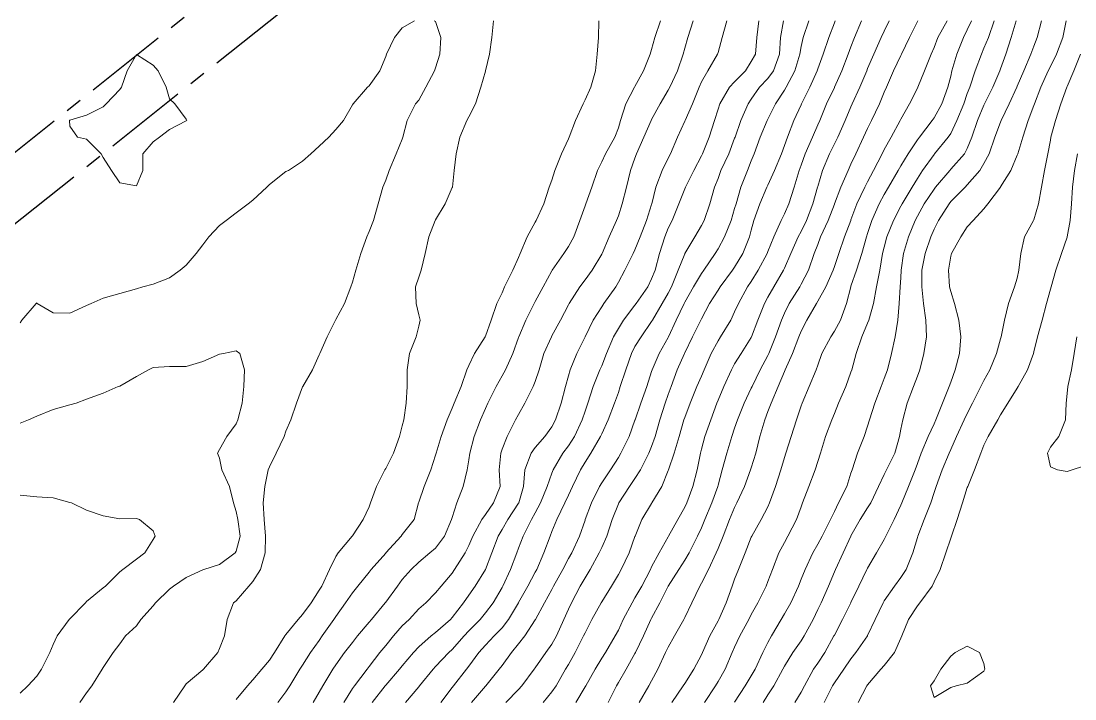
# Model space of a CAD drawing. Header units: centimetres. Extents: x 0 to 642158, y -847 to 649707.
# Drawn here: x 617200.78 to 617232.49, y 620518.86 to 620539.24 of the extents above; entities that cross this region are included whole.
import ezdxf

# ---------------------------------------------------------------- set-up
doc = ezdxf.new("R2010")
doc.units = ezdxf.units.CM
doc.header["$MEASUREMENT"] = 0
doc.linetypes.add('CENTERX2', pattern=[4, 2.5, -0.5, 0.5, -0.5])
doc.layers.add('SPW_parcellaire cadastral', color=7, linetype='CENTERX2', lineweight=25, true_color=0xff0542)
doc.layers.add('WAL_topographie 0.5', color=253, linetype='Continuous', lineweight=20)

msp = doc.modelspace()

# ---------------------------------------------------------------- linework, layer by layer
at = {"layer": 'SPW_parcellaire cadastral'}
for points in [[(617082.838, 620766.859), (617087.915, 620758.877), (617126.08, 620714.089), (617140.94, 620702.104), (617180.2, 620666.244), (617198.721, 620649.645), (617202.743, 620647.528), (617211.738, 620638.85), (617219.57, 620629.325), (617224.544, 620619.8), (617242.443, 620568.633), (617131.683, 620480.394), (616973.114, 620705.004), (617082.838, 620766.859)], [(617274.764, 620500.676), (617269.952, 620496.899), (617211.998, 620451.663), (617205.087, 620446.27), (617195.532, 620438.811), (617164.102, 620414.279), (617134.906, 620391.492), (617133.598, 620390.47), (617094.809, 620440.723), (617090.922, 620445.759), (617243.342, 620567.204), (617274.764, 620500.676)]]:
    msp.add_lwpolyline(points, dxfattribs=at)
at = {"layer": 'WAL_topographie 0.5'}
for points in [[(617200.75, 620530.171), (617200.806, 620530.25), (617201.23, 620530.75), (617201.25, 620530.773), (617201.269, 620530.75), (617201.75, 620530.47), (617202.25, 620530.455), (617202.75, 620530.684), (617202.887, 620530.75), (617203.25, 620530.913), (617203.75, 620531.046), (617204.25, 620531.193), (617204.442, 620531.25), (617204.75, 620531.333), (617205.25, 620531.525), (617205.565, 620531.75), (617205.75, 620531.902), (617206.047, 620532.25), (617206.25, 620532.512), (617206.428, 620532.75), (617206.75, 620533.096), (617206.951, 620533.25), (617207.25, 620533.475), (617207.616, 620533.75), (617207.75, 620533.861), (617208.176, 620534.25), (617208.25, 620534.328), (617208.75, 620534.714), (617208.824, 620534.75), (617209.25, 620535.034), (617209.503, 620535.25), (617209.75, 620535.483), (617210.037, 620535.75), (617210.25, 620535.983), (617210.478, 620536.25), (617210.75, 620536.724), (617210.771, 620536.75), (617211.205, 620537.25), (617211.25, 620537.297), (617211.578, 620537.75), (617211.75, 620538.175), (617211.777, 620538.25), (617212.014, 620538.75), (617212.25, 620539.037), (617212.622, 620539.25)], [(617213.204, 620539.25), (617213.25, 620539.233), (617213.409, 620538.75), (617213.383, 620538.25), (617213.25, 620537.841), (617213.215, 620537.75), (617212.962, 620537.25), (617212.75, 620536.863), (617212.648, 620536.75), (617212.396, 620536.25), (617212.27, 620535.75), (617212.25, 620535.693), (617212.063, 620535.25), (617211.857, 620534.75), (617211.75, 620534.463), (617211.668, 620534.25), (617211.524, 620533.75), (617211.38, 620533.25), (617211.25, 620532.91), (617211.185, 620532.75), (617211.006, 620532.25), (617210.851, 620531.75), (617210.75, 620531.39), (617210.706, 620531.25), (617210.51, 620530.75), (617210.25, 620530.27), (617210.24, 620530.25), (617209.991, 620529.75), (617209.772, 620529.25), (617209.75, 620529.204), (617209.549, 620528.75), (617209.255, 620528.25), (617209.25, 620528.239), (617209.063, 620527.75), (617208.898, 620527.25), (617208.75, 620526.905), (617208.697, 620526.75), (617208.459, 620526.25), (617208.25, 620525.841), (617208.214, 620525.75), (617208.109, 620525.25), (617208.067, 620524.75), (617208.091, 620524.25), (617208.139, 620523.75), (617208.123, 620523.25), (617207.982, 620522.75), (617207.75, 620522.391), (617207.635, 620522.25), (617207.25, 620521.805), (617207.171, 620521.75), (617206.978, 620521.25), (617206.901, 620520.75), (617206.75, 620520.369), (617206.701, 620520.25), (617206.272, 620519.75), (617206.25, 620519.73), (617205.75, 620519.312), (617205.707, 620519.25), (617205.366, 620518.75)], [(617214.994, 620539.25), (617214.94, 620538.75), (617214.877, 620538.25), (617214.755, 620537.75), (617214.75, 620537.732), (617214.609, 620537.25), (617214.449, 620536.75), (617214.25, 620536.359), (617214.191, 620536.25), (617213.986, 620535.75), (617213.868, 620535.25), (617213.811, 620534.75), (617213.756, 620534.25), (617213.75, 620534.234), (617213.541, 620533.75), (617213.25, 620533.262), (617213.243, 620533.25), (617213.048, 620532.75), (617212.937, 620532.25), (617212.813, 620531.75), (617212.75, 620531.543), (617212.649, 620531.25), (617212.668, 620530.75), (617212.75, 620530.411), (617212.786, 620530.25), (617212.75, 620530.07), (617212.672, 620529.75), (617212.469, 620529.25), (617212.4, 620528.75), (617212.396, 620528.25), (617212.37, 620527.75), (617212.292, 620527.25), (617212.25, 620527.069), (617212.168, 620526.75), (617211.986, 620526.25), (617211.75, 620525.792), (617211.726, 620525.75), (617211.472, 620525.25), (617211.295, 620524.75), (617211.25, 620524.637), (617211.07, 620524.25), (617210.75, 620523.76), (617210.743, 620523.75), (617210.322, 620523.25), (617210.25, 620523.138), (617210.059, 620522.75), (617209.824, 620522.25), (617209.75, 620522.13), (617209.505, 620521.75), (617209.25, 620521.397), (617209.12, 620521.25), (617208.75, 620520.797), (617208.713, 620520.75), (617208.405, 620520.25), (617208.25, 620520.019), (617208.025, 620519.75), (617207.75, 620519.436), (617207.591, 620519.25), (617207.25, 620518.839)], [(617218.167, 620539.25), (617218.158, 620538.75), (617218.114, 620538.25), (617218.066, 620537.75), (617217.926, 620537.25), (617217.75, 620536.875), (617217.692, 620536.75), (617217.461, 620536.25), (617217.272, 620535.75), (617217.25, 620535.697), (617217.042, 620535.25), (617216.835, 620534.75), (617216.75, 620534.454), (617216.672, 620534.25), (617216.507, 620533.75), (617216.282, 620533.25), (617216.25, 620533.195), (617216.009, 620532.75), (617215.8, 620532.25), (617215.75, 620532.129), (617215.571, 620531.75), (617215.328, 620531.25), (617215.25, 620531.074), (617215.099, 620530.75), (617214.925, 620530.25), (617214.75, 620529.766), (617214.742, 620529.75), (617214.426, 620529.25), (617214.25, 620528.882), (617214.192, 620528.75), (617214.017, 620528.25), (617213.814, 620527.75), (617213.75, 620527.6), (617213.599, 620527.25), (617213.419, 620526.75), (617213.267, 620526.25), (617213.25, 620526.185), (617213.108, 620525.75), (617212.906, 620525.25), (617212.75, 620524.771), (617212.742, 620524.75), (617212.608, 620524.25), (617212.25, 620523.803), (617212.214, 620523.75), (617211.758, 620523.25), (617211.75, 620523.241), (617211.314, 620522.75), (617211.25, 620522.669), (617210.917, 620522.25), (617210.75, 620522.046), (617210.542, 620521.75), (617210.25, 620521.337), (617210.192, 620521.25), (617209.844, 620520.75), (617209.75, 620520.619), (617209.489, 620520.25), (617209.25, 620519.877), (617209.169, 620519.75), (617208.868, 620519.25), (617208.75, 620519.069), (617208.509, 620518.75)], [(617220.016, 620539.25), (617219.846, 620538.75), (617219.75, 620538.385), (617219.707, 620538.25), (617219.504, 620537.75), (617219.25, 620537.28), (617219.235, 620537.25), (617218.974, 620536.75), (617218.814, 620536.25), (617218.75, 620536.028), (617218.648, 620535.75), (617218.361, 620535.25), (617218.25, 620535.007), (617218.121, 620534.75), (617217.95, 620534.25), (617217.773, 620533.75), (617217.75, 620533.687), (617217.594, 620533.25), (617217.411, 620532.75), (617217.25, 620532.466), (617217.106, 620532.25), (617216.763, 620531.75), (617216.75, 620531.728), (617216.492, 620531.25), (617216.25, 620530.81), (617216.217, 620530.75), (617215.964, 620530.25), (617215.757, 620529.75), (617215.75, 620529.729), (617215.576, 620529.25), (617215.351, 620528.75), (617215.25, 620528.57), (617215.079, 620528.25), (617214.824, 620527.75), (617214.75, 620527.59), (617214.6, 620527.25), (617214.408, 620526.75), (617214.279, 620526.25), (617214.25, 620526.052), (617214.202, 620525.75), (617214.08, 620525.25), (617213.892, 620524.75), (617213.75, 620524.314), (617213.732, 620524.25), (617213.522, 620523.75), (617213.25, 620523.394), (617213.08, 620523.25), (617212.75, 620522.967), (617212.52, 620522.75), (617212.25, 620522.449), (617212.101, 620522.25), (617211.75, 620521.769), (617211.735, 620521.75), (617211.322, 620521.25), (617211.25, 620521.164), (617210.904, 620520.75), (617210.75, 620520.558), (617210.515, 620520.25), (617210.25, 620519.882), (617210.161, 620519.75), (617209.855, 620519.25), (617209.75, 620519.061), (617209.567, 620518.75)], [(617221, 620539.25), (617220.839, 620538.75), (617220.75, 620538.425), (617220.704, 620538.25), (617220.53, 620537.75), (617220.296, 620537.25), (617220.25, 620537.166), (617220.006, 620536.75), (617219.75, 620536.28), (617219.735, 620536.25), (617219.513, 620535.75), (617219.294, 620535.25), (617219.25, 620535.123), (617219.119, 620534.75), (617218.997, 620534.25), (617218.869, 620533.75), (617218.75, 620533.384), (617218.699, 620533.25), (617218.476, 620532.75), (617218.259, 620532.25), (617218.25, 620532.233), (617217.958, 620531.75), (617217.75, 620531.46), (617217.589, 620531.25), (617217.273, 620530.75), (617217.25, 620530.706), (617217.006, 620530.25), (617216.75, 620529.774), (617216.737, 620529.75), (617216.512, 620529.25), (617216.367, 620528.75), (617216.25, 620528.408), (617216.188, 620528.25), (617215.938, 620527.75), (617215.75, 620527.415), (617215.658, 620527.25), (617215.406, 620526.75), (617215.25, 620526.365), (617215.21, 620526.25), (617215.165, 620525.75), (617215.197, 620525.25), (617214.99, 620524.75), (617214.75, 620524.406), (617214.641, 620524.25), (617214.374, 620523.75), (617214.25, 620523.467), (617214.141, 620523.25), (617213.824, 620522.75), (617213.75, 620522.643), (617213.417, 620522.25), (617213.25, 620522.043), (617212.955, 620521.75), (617212.75, 620521.568), (617212.454, 620521.25), (617212.25, 620521.053), (617211.99, 620520.75), (617211.75, 620520.464), (617211.573, 620520.25), (617211.25, 620519.829), (617211.19, 620519.75), (617210.807, 620519.25), (617210.75, 620519.168), (617210.488, 620518.75)], [(617222.016, 620539.25), (617221.871, 620538.75), (617221.75, 620538.296), (617221.737, 620538.25), (617221.441, 620537.75), (617221.25, 620537.415), (617221.183, 620537.25), (617220.983, 620536.75), (617220.758, 620536.25), (617220.75, 620536.229), (617220.53, 620535.75), (617220.318, 620535.25), (617220.25, 620535.117), (617220.07, 620534.75), (617219.882, 620534.25), (617219.759, 620533.75), (617219.75, 620533.723), (617219.6, 620533.25), (617219.409, 620532.75), (617219.25, 620532.359), (617219.194, 620532.25), (617218.95, 620531.75), (617218.75, 620531.387), (617218.671, 620531.25), (617218.317, 620530.75), (617218.25, 620530.651), (617217.996, 620530.25), (617217.753, 620529.75), (617217.75, 620529.742), (617217.503, 620529.25), (617217.296, 620528.75), (617217.25, 620528.571), (617217.165, 620528.25), (617217.026, 620527.75), (617216.864, 620527.25), (617216.75, 620527.043), (617216.537, 620526.75), (617216.25, 620526.422), (617216.127, 620526.25), (617215.934, 620525.75), (617215.892, 620525.25), (617215.754, 620524.75), (617215.75, 620524.743), (617215.423, 620524.25), (617215.25, 620523.952), (617215.132, 620523.75), (617214.944, 620523.25), (617214.751, 620522.75), (617214.75, 620522.748), (617214.44, 620522.25), (617214.25, 620521.978), (617214.091, 620521.75), (617213.75, 620521.308), (617213.696, 620521.25), (617213.25, 620520.856), (617213.116, 620520.75), (617212.75, 620520.424), (617212.587, 620520.25), (617212.25, 620519.848), (617212.168, 620519.75), (617211.75, 620519.273), (617211.732, 620519.25), (617211.341, 620518.75)], [(617222.98, 620539.25), (617222.914, 620538.75), (617222.872, 620538.25), (617222.75, 620538.024), (617222.574, 620537.75), (617222.25, 620537.413), (617222.095, 620537.25), (617221.803, 620536.75), (617221.75, 620536.59), (617221.642, 620536.25), (617221.482, 620535.75), (617221.279, 620535.25), (617221.25, 620535.192), (617221.023, 620534.75), (617220.772, 620534.25), (617220.75, 620534.196), (617220.571, 620533.75), (617220.368, 620533.25), (617220.25, 620533.011), (617220.146, 620532.75), (617219.987, 620532.25), (617219.854, 620531.75), (617219.75, 620531.486), (617219.633, 620531.25), (617219.286, 620530.75), (617219.25, 620530.701), (617218.908, 620530.25), (617218.75, 620529.998), (617218.608, 620529.75), (617218.397, 620529.25), (617218.25, 620528.875), (617218.193, 620528.75), (617217.994, 620528.25), (617217.837, 620527.75), (617217.75, 620527.507), (617217.664, 620527.25), (617217.434, 620526.75), (617217.25, 620526.466), (617217.085, 620526.25), (617216.79, 620525.75), (617216.75, 620525.645), (617216.608, 620525.25), (617216.408, 620524.75), (617216.25, 620524.455), (617216.137, 620524.25), (617215.884, 620523.75), (617215.75, 620523.394), (617215.698, 620523.25), (617215.506, 620522.75), (617215.273, 620522.25), (617215.25, 620522.206), (617214.982, 620521.75), (617214.75, 620521.445), (617214.588, 620521.25), (617214.25, 620520.905), (617214.109, 620520.75), (617213.75, 620520.344), (617213.646, 620520.25), (617213.25, 620519.833), (617213.175, 620519.75), (617212.771, 620519.25), (617212.75, 620519.223), (617212.348, 620518.75)], [(617223.72, 620539.25), (617223.629, 620538.75), (617223.595, 620538.25), (617223.419, 620537.75), (617223.25, 620537.516), (617223.002, 620537.25), (617222.75, 620536.893), (617222.652, 620536.75), (617222.434, 620536.25), (617222.261, 620535.75), (617222.25, 620535.719), (617222.073, 620535.25), (617221.838, 620534.75), (617221.75, 620534.512), (617221.647, 620534.25), (617221.504, 620533.75), (617221.329, 620533.25), (617221.25, 620533.095), (617221.053, 620532.75), (617220.753, 620532.25), (617220.75, 620532.244), (617220.552, 620531.75), (617220.349, 620531.25), (617220.25, 620531.062), (617220.068, 620530.75), (617219.774, 620530.25), (617219.75, 620530.207), (617219.435, 620529.75), (617219.25, 620529.452), (617219.147, 620529.25), (617218.972, 620528.75), (617218.81, 620528.25), (617218.75, 620528.076), (617218.635, 620527.75), (617218.446, 620527.25), (617218.25, 620526.83), (617218.214, 620526.75), (617217.926, 620526.25), (617217.75, 620525.978), (617217.612, 620525.75), (617217.37, 620525.25), (617217.25, 620524.986), (617217.145, 620524.75), (617216.902, 620524.25), (617216.75, 620523.888), (617216.695, 620523.75), (617216.511, 620523.25), (617216.293, 620522.75), (617216.25, 620522.67), (617216.026, 620522.25), (617215.75, 620521.755), (617215.747, 620521.75), (617215.447, 620521.25), (617215.25, 620520.994), (617215.016, 620520.75), (617214.75, 620520.471), (617214.556, 620520.25), (617214.25, 620519.84), (617214.179, 620519.75), (617213.789, 620519.25), (617213.75, 620519.199), (617213.41, 620518.75)], [(617224.479, 620539.25), (617224.313, 620538.75), (617224.25, 620538.473), (617224.209, 620538.25), (617224.064, 620537.75), (617223.797, 620537.25), (617223.75, 620537.167), (617223.477, 620536.75), (617223.25, 620536.293), (617223.229, 620536.25), (617223.021, 620535.75), (617222.839, 620535.25), (617222.75, 620535.037), (617222.636, 620534.75), (617222.437, 620534.25), (617222.291, 620533.75), (617222.25, 620533.604), (617222.142, 620533.25), (617221.94, 620532.75), (617221.75, 620532.396), (617221.662, 620532.25), (617221.319, 620531.75), (617221.25, 620531.655), (617221.012, 620531.25), (617220.75, 620530.794), (617220.727, 620530.75), (617220.486, 620530.25), (617220.262, 620529.75), (617220.25, 620529.725), (617219.983, 620529.25), (617219.765, 620528.75), (617219.75, 620528.702), (617219.607, 620528.25), (617219.426, 620527.75), (617219.253, 620527.25), (617219.25, 620527.241), (617219.073, 620526.75), (617218.83, 620526.25), (617218.75, 620526.12), (617218.512, 620525.75), (617218.25, 620525.355), (617218.185, 620525.25), (617217.939, 620524.75), (617217.755, 620524.25), (617217.75, 620524.235), (617217.578, 620523.75), (617217.349, 620523.25), (617217.25, 620523.076), (617217.076, 620522.75), (617216.802, 620522.25), (617216.75, 620522.151), (617216.53, 620521.75), (617216.258, 620521.25), (617216.25, 620521.237), (617215.933, 620520.75), (617215.75, 620520.514), (617215.535, 620520.25), (617215.25, 620519.861), (617215.166, 620519.75), (617214.76, 620519.25), (617214.75, 620519.24), (617214.336, 620518.75)], [(617225.272, 620539.25), (617225.25, 620539.193), (617225.081, 620538.75), (617224.916, 620538.25), (617224.75, 620537.804), (617224.732, 620537.75), (617224.507, 620537.25), (617224.259, 620536.75), (617224.25, 620536.728), (617224.032, 620536.25), (617223.836, 620535.75), (617223.75, 620535.5), (617223.658, 620535.25), (617223.447, 620534.75), (617223.25, 620534.311), (617223.222, 620534.25), (617223.007, 620533.75), (617222.831, 620533.25), (617222.75, 620532.952), (617222.696, 620532.75), (617222.499, 620532.25), (617222.25, 620531.84), (617222.189, 620531.75), (617221.811, 620531.25), (617221.75, 620531.154), (617221.496, 620530.75), (617221.25, 620530.292), (617221.229, 620530.25), (617220.981, 620529.75), (617220.75, 620529.27), (617220.741, 620529.25), (617220.525, 620528.75), (617220.335, 620528.25), (617220.25, 620528.013), (617220.159, 620527.75), (617219.997, 620527.25), (617219.856, 620526.75), (617219.75, 620526.448), (617219.671, 620526.25), (617219.413, 620525.75), (617219.25, 620525.486), (617219.089, 620525.25), (617218.76, 620524.75), (617218.75, 620524.726), (617218.567, 620524.25), (617218.406, 620523.75), (617218.25, 620523.414), (617218.175, 620523.25), (617217.898, 620522.75), (617217.75, 620522.504), (617217.604, 620522.25), (617217.337, 620521.75), (617217.25, 620521.556), (617217.115, 620521.25), (617216.888, 620520.75), (617216.75, 620520.508), (617216.573, 620520.25), (617216.25, 620519.796), (617216.216, 620519.75), (617215.846, 620519.25), (617215.75, 620519.145), (617215.366, 620518.75)], [(617226.071, 620539.25), (617225.859, 620538.75), (617225.75, 620538.467), (617225.668, 620538.25), (617225.478, 620537.75), (617225.251, 620537.25), (617225.25, 620537.248), (617225.012, 620536.75), (617224.808, 620536.25), (617224.75, 620536.119), (617224.588, 620535.75), (617224.372, 620535.25), (617224.25, 620534.909), (617224.191, 620534.75), (617224.041, 620534.25), (617223.883, 620533.75), (617223.75, 620533.45), (617223.647, 620533.25), (617223.427, 620532.75), (617223.25, 620532.31), (617223.228, 620532.25), (617222.96, 620531.75), (617222.75, 620531.413), (617222.64, 620531.25), (617222.363, 620530.75), (617222.25, 620530.494), (617222.13, 620530.25), (617221.828, 620529.75), (617221.75, 620529.625), (617221.545, 620529.25), (617221.331, 620528.75), (617221.25, 620528.564), (617221.113, 620528.25), (617220.908, 620527.75), (617220.75, 620527.325), (617220.725, 620527.25), (617220.576, 620526.75), (617220.432, 620526.25), (617220.26, 620525.75), (617220.25, 620525.724), (617220.054, 620525.25), (617219.759, 620524.75), (617219.75, 620524.737), (617219.452, 620524.25), (617219.252, 620523.75), (617219.25, 620523.743), (617219.078, 620523.25), (617218.832, 620522.75), (617218.75, 620522.602), (617218.547, 620522.25), (617218.25, 620521.774), (617218.235, 620521.75), (617217.954, 620521.25), (617217.75, 620520.85), (617217.706, 620520.75), (617217.451, 620520.25), (617217.25, 620519.896), (617217.163, 620519.75), (617216.877, 620519.25), (617216.75, 620519.066), (617216.49, 620518.75)], [(617226.896, 620539.25), (617226.75, 620538.942), (617226.661, 620538.75), (617226.433, 620538.25), (617226.25, 620537.818), (617226.224, 620537.75), (617226.014, 620537.25), (617225.789, 620536.75), (617225.75, 620536.661), (617225.574, 620536.25), (617225.35, 620535.75), (617225.25, 620535.551), (617225.1, 620535.25), (617224.895, 620534.75), (617224.75, 620534.269), (617224.745, 620534.25), (617224.6, 620533.75), (617224.408, 620533.25), (617224.25, 620532.913), (617224.165, 620532.75), (617223.945, 620532.25), (617223.75, 620531.813), (617223.719, 620531.75), (617223.425, 620531.25), (617223.25, 620530.94), (617223.147, 620530.75), (617222.95, 620530.25), (617222.76, 620529.75), (617222.75, 620529.729), (617222.441, 620529.25), (617222.25, 620528.932), (617222.155, 620528.75), (617221.924, 620528.25), (617221.75, 620527.843), (617221.712, 620527.75), (617221.529, 620527.25), (617221.353, 620526.75), (617221.25, 620526.369), (617221.218, 620526.25), (617221.117, 620525.75), (617220.995, 620525.25), (617220.807, 620524.75), (617220.75, 620524.626), (617220.54, 620524.25), (617220.258, 620523.75), (617220.25, 620523.736), (617219.974, 620523.25), (617219.75, 620522.825), (617219.714, 620522.75), (617219.452, 620522.25), (617219.25, 620521.894), (617219.163, 620521.75), (617218.899, 620521.25), (617218.75, 620520.924), (617218.657, 620520.75), (617218.36, 620520.25), (617218.25, 620520.079), (617218.048, 620519.75), (617217.768, 620519.25), (617217.75, 620519.218), (617217.467, 620518.75)], [(617227.761, 620539.25), (617227.75, 620539.229), (617227.515, 620538.75), (617227.273, 620538.25), (617227.25, 620538.203), (617227.031, 620537.75), (617226.816, 620537.25), (617226.75, 620537.101), (617226.606, 620536.75), (617226.369, 620536.25), (617226.25, 620536.016), (617226.123, 620535.75), (617225.891, 620535.25), (617225.75, 620534.942), (617225.663, 620534.75), (617225.447, 620534.25), (617225.257, 620533.75), (617225.25, 620533.733), (617225.06, 620533.25), (617224.837, 620532.75), (617224.75, 620532.525), (617224.645, 620532.25), (617224.473, 620531.75), (617224.25, 620531.33), (617224.206, 620531.25), (617223.891, 620530.75), (617223.75, 620530.463), (617223.655, 620530.25), (617223.476, 620529.75), (617223.282, 620529.25), (617223.25, 620529.181), (617223.018, 620528.75), (617222.773, 620528.25), (617222.75, 620528.199), (617222.538, 620527.75), (617222.335, 620527.25), (617222.25, 620527), (617222.164, 620526.75), (617222.01, 620526.25), (617221.878, 620525.75), (617221.75, 620525.29), (617221.74, 620525.25), (617221.559, 620524.75), (617221.35, 620524.25), (617221.25, 620524.007), (617221.134, 620523.75), (617220.884, 620523.25), (617220.75, 620523.03), (617220.566, 620522.75), (617220.253, 620522.25), (617220.25, 620522.244), (617219.996, 620521.75), (617219.75, 620521.29), (617219.729, 620521.25), (617219.505, 620520.75), (617219.262, 620520.25), (617219.25, 620520.227), (617218.983, 620519.75), (617218.75, 620519.347), (617218.694, 620519.25), (617218.442, 620518.75)], [(617228.645, 620539.25), (617228.366, 620538.75), (617228.25, 620538.451), (617228.162, 620538.25), (617227.963, 620537.75), (617227.761, 620537.25), (617227.75, 620537.228), (617227.512, 620536.75), (617227.25, 620536.288), (617227.23, 620536.25), (617226.954, 620535.75), (617226.75, 620535.377), (617226.686, 620535.25), (617226.432, 620534.75), (617226.25, 620534.41), (617226.166, 620534.25), (617225.927, 620533.75), (617225.75, 620533.27), (617225.742, 620533.25), (617225.555, 620532.75), (617225.38, 620532.25), (617225.25, 620531.864), (617225.212, 620531.75), (617224.993, 620531.25), (617224.75, 620530.815), (617224.709, 620530.75), (617224.426, 620530.25), (617224.25, 620529.916), (617224.182, 620529.75), (617223.99, 620529.25), (617223.771, 620528.75), (617223.75, 620528.705), (617223.554, 620528.25), (617223.35, 620527.75), (617223.25, 620527.497), (617223.155, 620527.25), (617223.009, 620526.75), (617222.885, 620526.25), (617222.75, 620525.811), (617222.731, 620525.75), (617222.548, 620525.25), (617222.318, 620524.75), (617222.25, 620524.614), (617222.097, 620524.25), (617221.902, 620523.75), (617221.75, 620523.381), (617221.696, 620523.25), (617221.458, 620522.75), (617221.25, 620522.338), (617221.199, 620522.25), (617220.958, 620521.75), (617220.75, 620521.311), (617220.722, 620521.25), (617220.441, 620520.75), (617220.25, 620520.412), (617220.172, 620520.25), (617219.937, 620519.75), (617219.75, 620519.399), (617219.672, 620519.25), (617219.381, 620518.75)], [(617229.375, 620539.25), (617229.25, 620538.98), (617229.135, 620538.75), (617228.93, 620538.25), (617228.786, 620537.75), (617228.75, 620537.588), (617228.662, 620537.25), (617228.481, 620536.75), (617228.25, 620536.335), (617228.191, 620536.25), (617227.807, 620535.75), (617227.75, 620535.674), (617227.471, 620535.25), (617227.25, 620534.891), (617227.167, 620534.75), (617226.875, 620534.25), (617226.75, 620534.03), (617226.598, 620533.75), (617226.379, 620533.25), (617226.25, 620532.859), (617226.214, 620532.75), (617226.074, 620532.25), (617225.916, 620531.75), (617225.75, 620531.27), (617225.743, 620531.25), (617225.615, 620530.75), (617225.434, 620530.25), (617225.25, 620529.915), (617225.142, 620529.75), (617224.877, 620529.25), (617224.75, 620528.896), (617224.699, 620528.75), (617224.49, 620528.25), (617224.277, 620527.75), (617224.25, 620527.672), (617224.109, 620527.25), (617223.946, 620526.75), (617223.792, 620526.25), (617223.75, 620526.119), (617223.644, 620525.75), (617223.479, 620525.25), (617223.301, 620524.75), (617223.25, 620524.639), (617223.045, 620524.25), (617222.762, 620523.75), (617222.75, 620523.724), (617222.563, 620523.25), (617222.366, 620522.75), (617222.25, 620522.454), (617222.174, 620522.25), (617221.999, 620521.75), (617221.774, 620521.25), (617221.75, 620521.207), (617221.499, 620520.75), (617221.279, 620520.25), (617221.25, 620520.181), (617221.026, 620519.75), (617220.75, 620519.321), (617220.705, 620519.25), (617220.356, 620518.75)], [(617230.053, 620539.25), (617229.883, 620538.75), (617229.75, 620538.423), (617229.672, 620538.25), (617229.486, 620537.75), (617229.322, 620537.25), (617229.25, 620537.068), (617229.141, 620536.75), (617228.938, 620536.25), (617228.75, 620535.863), (617228.673, 620535.75), (617228.265, 620535.25), (617228.25, 620535.233), (617227.906, 620534.75), (617227.75, 620534.513), (617227.586, 620534.25), (617227.287, 620533.75), (617227.25, 620533.677), (617227.032, 620533.25), (617226.828, 620532.75), (617226.75, 620532.447), (617226.701, 620532.25), (617226.617, 620531.75), (617226.518, 620531.25), (617226.429, 620530.75), (617226.289, 620530.25), (617226.25, 620530.156), (617226.075, 620529.75), (617225.905, 620529.25), (617225.774, 620528.75), (617225.75, 620528.681), (617225.593, 620528.25), (617225.379, 620527.75), (617225.25, 620527.439), (617225.172, 620527.25), (617224.986, 620526.75), (617224.83, 620526.25), (617224.75, 620525.994), (617224.671, 620525.75), (617224.48, 620525.25), (617224.294, 620524.75), (617224.25, 620524.638), (617224.109, 620524.25), (617223.851, 620523.75), (617223.75, 620523.56), (617223.582, 620523.25), (617223.386, 620522.75), (617223.25, 620522.388), (617223.195, 620522.25), (617222.944, 620521.75), (617222.75, 620521.396), (617222.678, 620521.25), (617222.402, 620520.75), (617222.25, 620520.415), (617222.179, 620520.25), (617221.969, 620519.75), (617221.75, 620519.377), (617221.676, 620519.25), (617221.343, 620518.75)], [(617230.718, 620539.25), (617230.571, 620538.75), (617230.408, 620538.25), (617230.25, 620537.803), (617230.23, 620537.75), (617230.02, 620537.25), (617229.769, 620536.75), (617229.75, 620536.713), (617229.553, 620536.25), (617229.387, 620535.75), (617229.25, 620535.413), (617229.162, 620535.25), (617228.75, 620534.785), (617228.719, 620534.75), (617228.295, 620534.25), (617228.25, 620534.192), (617227.956, 620533.75), (617227.75, 620533.378), (617227.683, 620533.25), (617227.477, 620532.75), (617227.328, 620532.25), (617227.263, 620531.75), (617227.25, 620531.526), (617227.232, 620531.25), (617227.199, 620530.75), (617227.158, 620530.25), (617227.078, 620529.75), (617226.972, 620529.25), (617226.844, 620528.75), (617226.75, 620528.495), (617226.661, 620528.25), (617226.464, 620527.75), (617226.302, 620527.25), (617226.25, 620527.061), (617226.149, 620526.75), (617225.946, 620526.25), (617225.782, 620525.75), (617225.75, 620525.649), (617225.621, 620525.25), (617225.376, 620524.75), (617225.25, 620524.49), (617225.138, 620524.25), (617224.881, 620523.75), (617224.75, 620523.51), (617224.601, 620523.25), (617224.372, 620522.75), (617224.25, 620522.457), (617224.166, 620522.25), (617223.939, 620521.75), (617223.75, 620521.412), (617223.652, 620521.25), (617223.355, 620520.75), (617223.25, 620520.553), (617223.101, 620520.25), (617222.863, 620519.75), (617222.75, 620519.552), (617222.565, 620519.25), (617222.25, 620518.76)], [(617231.486, 620539.25), (617231.349, 620538.75), (617231.25, 620538.489), (617231.165, 620538.25), (617230.952, 620537.75), (617230.75, 620537.284), (617230.736, 620537.25), (617230.512, 620536.75), (617230.269, 620536.25), (617230.25, 620536.204), (617230.079, 620535.75), (617229.904, 620535.25), (617229.75, 620534.958), (617229.626, 620534.75), (617229.25, 620534.317), (617229.181, 620534.25), (617228.75, 620533.812), (617228.701, 620533.75), (617228.383, 620533.25), (617228.25, 620532.985), (617228.151, 620532.75), (617227.978, 620532.25), (617227.884, 620531.75), (617227.88, 620531.25), (617227.934, 620530.75), (617228.006, 620530.25), (617228.02, 620529.75), (617227.945, 620529.25), (617227.818, 620528.75), (617227.75, 620528.564), (617227.635, 620528.25), (617227.444, 620527.75), (617227.308, 620527.25), (617227.25, 620526.973), (617227.209, 620526.75), (617227.069, 620526.25), (617226.823, 620525.75), (617226.75, 620525.608), (617226.573, 620525.25), (617226.344, 620524.75), (617226.25, 620524.6), (617226.028, 620524.25), (617225.75, 620523.762), (617225.744, 620523.75), (617225.513, 620523.25), (617225.281, 620522.75), (617225.25, 620522.675), (617225.069, 620522.25), (617224.848, 620521.75), (617224.75, 620521.545), (617224.61, 620521.25), (617224.343, 620520.75), (617224.25, 620520.609), (617224.005, 620520.25), (617223.75, 620519.839), (617223.702, 620519.75), (617223.425, 620519.25), (617223.25, 620518.978), (617223.109, 620518.75)], [(617232.225, 620539.25), (617232.127, 620538.75), (617231.937, 620538.25), (617231.75, 620537.875), (617231.686, 620537.75), (617231.462, 620537.25), (617231.268, 620536.75), (617231.25, 620536.7), (617231.084, 620536.25), (617230.921, 620535.75), (617230.766, 620535.25), (617230.75, 620535.208), (617230.556, 620534.75), (617230.25, 620534.254), (617230.247, 620534.25), (617229.872, 620533.75), (617229.75, 620533.598), (617229.422, 620533.25), (617229.25, 620533.05), (617229.053, 620532.75), (617228.77, 620532.25), (617228.75, 620532.173), (617228.68, 620531.75), (617228.718, 620531.25), (617228.75, 620531.107), (617228.862, 620530.75), (617228.995, 620530.25), (617229.051, 620529.75), (617229.017, 620529.25), (617228.885, 620528.75), (617228.75, 620528.382), (617228.703, 620528.25), (617228.5, 620527.75), (617228.301, 620527.25), (617228.25, 620527.135), (617228.069, 620526.75), (617227.86, 620526.25), (617227.75, 620525.941), (617227.683, 620525.75), (617227.485, 620525.25), (617227.276, 620524.75), (617227.25, 620524.689), (617227.046, 620524.25), (617226.801, 620523.75), (617226.75, 620523.648), (617226.519, 620523.25), (617226.25, 620522.792), (617226.23, 620522.75), (617225.983, 620522.25), (617225.75, 620521.755), (617225.748, 620521.75), (617225.499, 620521.25), (617225.25, 620520.779), (617225.236, 620520.75), (617224.966, 620520.25), (617224.75, 620519.933), (617224.623, 620519.75), (617224.35, 620519.25), (617224.25, 620519.061), (617224.059, 620518.75)], [(617204.25, 620534.292), (617204.443, 620534.75), (617204.443, 620535.25), (617204.75, 620535.615), (617204.942, 620535.75), (617205.25, 620535.979), (617205.75, 620536.238), (617205.772, 620536.25), (617205.75, 620536.292), (617205.406, 620536.75), (617205.25, 620536.906), (617205.142, 620537.25), (617204.904, 620537.75), (617204.75, 620537.912), (617204.25, 620538.234), (617203.973, 620537.75), (617203.806, 620537.25), (617203.75, 620537.189), (617203.337, 620536.75), (617203.25, 620536.662), (617202.75, 620536.417), (617202.25, 620536.262), (617202.232, 620536.25), (617202.25, 620536.083), (617202.481, 620535.75), (617202.75, 620535.693), (617203.193, 620535.25), (617203.25, 620535.141), (617203.5, 620534.75), (617203.75, 620534.382), (617204.25, 620534.292)], [(617232.656, 620538.25), (617232.451, 620537.75), (617232.25, 620537.272), (617232.241, 620537.25), (617232.064, 620536.75), (617231.9, 620536.25), (617231.766, 620535.75), (617231.75, 620535.663), (617231.675, 620535.25), (617231.577, 620534.75), (617231.477, 620534.25), (617231.392, 620533.75), (617231.25, 620533.27), (617231.24, 620533.25), (617230.975, 620532.75), (617230.857, 620532.25), (617230.804, 620531.75), (617230.75, 620531.511), (617230.672, 620531.25), (617230.494, 620530.75), (617230.371, 620530.25), (617230.268, 620529.75), (617230.25, 620529.689), (617230.133, 620529.25), (617229.928, 620528.75), (617229.75, 620528.433), (617229.658, 620528.25), (617229.408, 620527.75), (617229.25, 620527.446), (617229.156, 620527.25), (617228.921, 620526.75), (617228.75, 620526.356), (617228.702, 620526.25), (617228.489, 620525.75), (617228.313, 620525.25), (617228.25, 620525.063), (617228.149, 620524.75), (617227.953, 620524.25), (617227.76, 620523.75), (617227.75, 620523.716), (617227.608, 620523.25), (617227.406, 620522.75), (617227.25, 620522.505), (617227.064, 620522.25), (617226.75, 620521.806), (617226.716, 620521.75), (617226.481, 620521.25), (617226.25, 620520.765), (617226.242, 620520.75), (617225.9, 620520.25), (617225.75, 620520.062), (617225.532, 620519.75), (617225.25, 620519.342), (617225.193, 620519.25), (617224.947, 620518.75)], [(617232.565, 620535.25), (617232.476, 620534.75), (617232.414, 620534.25), (617232.384, 620533.75), (617232.344, 620533.25), (617232.253, 620532.75), (617232.25, 620532.739), (617232.082, 620532.25), (617231.917, 620531.75), (617231.77, 620531.25), (617231.75, 620531.176), (617231.632, 620530.75), (617231.503, 620530.25), (617231.365, 620529.75), (617231.25, 620529.299), (617231.237, 620529.25), (617231.062, 620528.75), (617230.781, 620528.25), (617230.75, 620528.2), (617230.469, 620527.75), (617230.25, 620527.396), (617230.17, 620527.25), (617229.881, 620526.75), (617229.75, 620526.487), (617229.653, 620526.25), (617229.466, 620525.75), (617229.264, 620525.25), (617229.25, 620525.213), (617229.107, 620524.75), (617228.946, 620524.25), (617228.77, 620523.75), (617228.75, 620523.695), (617228.607, 620523.25), (617228.431, 620522.75), (617228.25, 620522.38), (617228.191, 620522.25), (617227.825, 620521.75), (617227.75, 620521.659), (617227.476, 620521.25), (617227.278, 620520.75), (617227.25, 620520.684), (617227.061, 620520.25), (617226.75, 620519.864), (617226.648, 620519.75), (617226.25, 620519.282), (617226.226, 620519.25), (617225.97, 620518.75)], [(617232.547, 620529.75), (617232.462, 620529.25), (617232.38, 620528.75), (617232.272, 620528.25), (617232.25, 620528.041), (617232.228, 620527.75), (617232.201, 620527.25), (617232, 620526.75), (617231.75, 620526.429), (617231.665, 620526.25), (617231.75, 620525.838), (617231.964, 620525.75), (617232.25, 620525.7), (617232.404, 620525.75), (617232.75, 620525.857)], [(617200.75, 620527.148), (617201.007, 620527.25), (617201.25, 620527.359), (617201.75, 620527.559), (617202.25, 620527.7), (617202.435, 620527.75), (617202.75, 620527.871), (617203.25, 620528.054), (617203.705, 620528.25), (617203.75, 620528.268), (617204.25, 620528.558), (617204.613, 620528.75), (617204.75, 620528.822), (617205.25, 620528.854), (617205.75, 620528.857), (617206.25, 620529), (617206.75, 620529.23), (617206.875, 620529.25), (617207.25, 620529.324), (617207.36, 620529.25), (617207.503, 620528.75), (617207.486, 620528.25), (617207.43, 620527.75), (617207.305, 620527.25), (617207.25, 620527.128), (617206.971, 620526.75), (617206.75, 620526.361), (617206.692, 620526.25), (617206.75, 620526.094), (617206.825, 620525.75), (617207.048, 620525.25), (617207.169, 620524.75), (617207.25, 620524.494), (617207.301, 620524.25), (617207.37, 620523.75), (617207.25, 620523.302), (617207.221, 620523.25), (617206.75, 620522.896), (617206.283, 620522.75), (617206.25, 620522.738), (617205.75, 620522.509), (617205.361, 620522.25), (617205.25, 620522.159), (617204.821, 620521.75), (617204.75, 620521.662), (617204.386, 620521.25), (617204.25, 620521.058), (617203.92, 620520.75), (617203.75, 620520.512), (617203.551, 620520.25), (617203.25, 620519.801), (617203.22, 620519.75), (617202.908, 620519.25), (617202.75, 620519.036), (617202.552, 620518.75)], [(617200.75, 620524.986), (617201.25, 620524.939), (617201.75, 620524.904), (617202.25, 620524.769), (617202.294, 620524.75), (617202.75, 620524.536), (617203.25, 620524.363), (617203.75, 620524.276), (617204.25, 620524.286), (617204.34, 620524.25), (617204.75, 620523.91), (617204.819, 620523.75), (617204.75, 620523.651), (617204.504, 620523.25), (617204.25, 620523.065), (617203.838, 620522.75), (617203.75, 620522.681), (617203.324, 620522.25), (617203.25, 620522.2), (617202.75, 620521.792), (617202.714, 620521.75), (617202.25, 620521.271), (617202.23, 620521.25), (617201.865, 620520.75), (617201.75, 620520.496), (617201.65, 620520.25), (617201.397, 620519.75), (617201.25, 620519.545), (617200.987, 620519.25), (617200.75, 620519.03)], [(617228.75, 620519.201), (617228.917, 620519.25), (617229.25, 620519.335), (617229.75, 620519.693), (617229.773, 620519.75), (617229.75, 620519.925), (617229.617, 620520.25), (617229.25, 620520.446), (617228.883, 620520.25), (617228.75, 620520.143), (617228.45, 620519.75), (617228.25, 620519.402), (617228.146, 620519.25), (617228.25, 620518.9), (617228.75, 620519.201)]]:
    msp.add_lwpolyline(points, dxfattribs=at)

doc.saveas('drawing.dxf')
